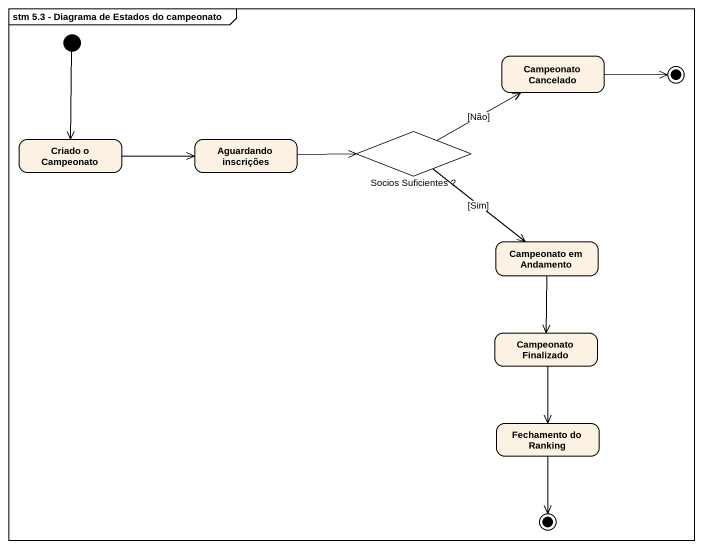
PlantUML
@startuml
mainframe stm 5.3 - Diagrama de Estados do campeonato
hide empty description
state "Campeonato Cancelado" as Campeonato_Cancelado
state final1 <<end>>
state "Socios Suficientes ?" as Socios_Suficientes <<choice>>
state "Criado o Campeonato" as Criado_o_Campeonato
state "Aguardando inscrições" as Aguardando_inscrições
state "Campeonato em Andamento" as Campeonato_em_Andamento
state "Campeonato Finalizado" as Campeonato_Finalizado
state "Fechamento do Ranking" as Fechamento_do_Ranking
state final2 <<end>>
[*] --> Criado_o_Campeonato
Campeonato_Cancelado -right-> final1
Socios_Suficientes -right-> Campeonato_Cancelado : [Não]
Socios_Suficientes --> Campeonato_em_Andamento : [Sim]
Criado_o_Campeonato -right-> Aguardando_inscrições
Aguardando_inscrições -right-> Socios_Suficientes
Campeonato_em_Andamento --> Campeonato_Finalizado
Campeonato_Finalizado --> Fechamento_do_Ranking
Fechamento_do_Ranking --> final2
@enduml
